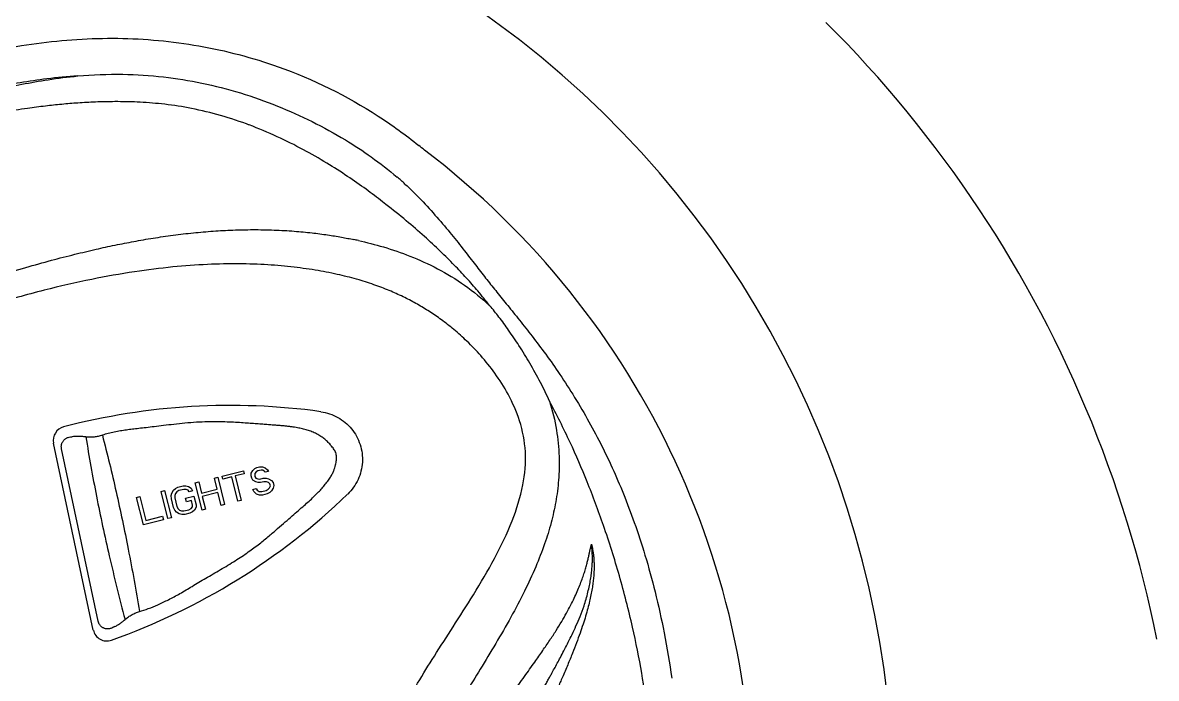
# Model space of a CAD drawing. Extents: x 941 to 1034, y 781 to 934.
# Drawn here: x 991.038 to 995.07, y 805.984 to 808.316 of the extents above; entities that cross this region are included whole.
import ezdxf

# ---------------------------------------------------------------- set-up
doc = ezdxf.new("R2010")
doc.units = 0
doc.header["$MEASUREMENT"] = 0
doc.layers.add('1', color=4, linetype='Continuous')

# ---------------------------------------------------------------- blocks, each defined once
blk = doc.blocks.new('main_control')
at = {"color": 3, "linetype": 'Continuous'}
for p, q in [((15.3187, 17.8511), (15.307, 17.8602)), ((14.278, 16.3371), (14.1367, 17.002)), ((14.2953, 16.3685), (14.1649, 16.982)), ((15.1305, 16.9849), (15.1254, 16.9908)), ((14.7363, 16.8846), (14.8119, 16.9034)), ((14.8119, 16.9034), (14.8145, 16.8931)), ((14.8394, 16.8949), (14.8453, 16.9052)), ((14.8395, 16.8862), (14.8394, 16.8949)), ((14.8453, 16.9052), (14.8522, 16.9113)), ((14.8522, 16.9113), (14.8597, 16.9154)), ((14.8573, 16.8994), (14.8524, 16.8938)), ((14.8628, 16.903), (14.8573, 16.8994)), ((14.8597, 16.9154), (14.8696, 16.9178)), ((14.8747, 16.9059), (14.8628, 16.903)), ((14.8696, 16.9178), (14.8801, 16.9182)), ((14.8812, 16.9054), (14.8747, 16.9059)), ((14.8801, 16.9182), (14.8896, 16.914)), ((14.8862, 16.9022), (14.8812, 16.9054)), ((14.8892, 16.8986), (14.8862, 16.9022)), ((14.9012, 16.9016), (14.8892, 16.8986)), ((14.8896, 16.914), (14.8976, 16.9073)), ((14.8976, 16.9073), (14.9012, 16.9016)), ((14.6408, 16.8608), (14.6527, 16.8638)), ((14.665, 16.7637), (14.6408, 16.8608)), ((14.6527, 16.8638), (14.6625, 16.8245)), ((14.7085, 16.8776), (14.7204, 16.8806)), ((14.7182, 16.8384), (14.7085, 16.8776)), ((14.7204, 16.8806), (14.7446, 16.7836)), ((14.7389, 16.8743), (14.7363, 16.8846)), ((14.7707, 16.8822), (14.7389, 16.8743)), ((14.7923, 16.7955), (14.7707, 16.8822)), ((14.8145, 16.8931), (14.7827, 16.8852)), ((14.7827, 16.8852), (14.8043, 16.7985)), ((14.8415, 16.8779), (14.8395, 16.8862)), ((14.8456, 16.8702), (14.8415, 16.8779)), ((14.8556, 16.8639), (14.8456, 16.8702)), ((14.8524, 16.8938), (14.8519, 16.8871)), ((14.8519, 16.8871), (14.853, 16.883)), ((14.853, 16.883), (14.8565, 16.8773)), ((14.8646, 16.8618), (14.8556, 16.8639)), ((14.8565, 16.8773), (14.8635, 16.8746)), ((14.8635, 16.8746), (14.87, 16.8741)), ((14.8731, 16.8617), (14.8646, 16.8618)), ((14.87, 16.8741), (14.8819, 16.877)), ((14.885, 16.8647), (14.8731, 16.8617)), ((14.8819, 16.877), (14.8924, 16.8775)), ((14.8935, 16.8646), (14.885, 16.8647)), ((14.8924, 16.8775), (14.9014, 16.8753)), ((14.9005, 16.8619), (14.8935, 16.8646)), ((14.906, 16.8567), (14.9005, 16.8619)), ((14.9014, 16.8753), (14.9114, 16.869)), ((14.9076, 16.8505), (14.906, 16.8567)), ((14.9114, 16.869), (14.9174, 16.8618)), ((14.9174, 16.8618), (14.92, 16.8515)), ((14.5194, 16.8305), (14.5314, 16.8335)), ((14.5436, 16.7335), (14.5194, 16.8305)), ((14.5314, 16.8335), (14.5555, 16.7365)), ((14.5549, 16.8152), (14.5568, 16.8245)), ((14.5555, 16.8044), (14.5549, 16.8152)), ((14.5568, 16.8245), (14.5627, 16.8347)), ((14.5627, 16.8347), (14.5697, 16.8409)), ((14.5698, 16.8233), (14.5674, 16.8162)), ((14.5674, 16.8162), (14.5674, 16.8074)), ((14.5697, 16.8409), (14.5791, 16.8454)), ((14.5748, 16.829), (14.5698, 16.8233)), ((14.5822, 16.833), (14.5748, 16.829)), ((14.5791, 16.8454), (14.597, 16.8499)), ((14.6001, 16.8375), (14.5822, 16.833)), ((14.597, 16.8499), (14.6075, 16.8503)), ((14.6086, 16.8374), (14.6001, 16.8375)), ((14.6075, 16.8503), (14.6165, 16.8481)), ((14.6156, 16.8348), (14.6086, 16.8374)), ((14.6191, 16.8291), (14.6156, 16.8348)), ((14.6165, 16.8481), (14.6265, 16.8419)), ((14.6311, 16.832), (14.6191, 16.8291)), ((14.6265, 16.8419), (14.6311, 16.832)), ((14.6625, 16.8245), (14.7182, 16.8384)), ((14.7213, 16.826), (14.6656, 16.8121)), ((14.7326, 16.7806), (14.7213, 16.826)), ((14.8454, 16.8372), (14.8573, 16.8402)), ((14.8494, 16.8295), (14.8454, 16.8372)), ((14.8579, 16.8206), (14.8494, 16.8295)), ((14.8573, 16.8402), (14.8608, 16.8345)), ((14.8694, 16.8169), (14.8579, 16.8206)), ((14.8608, 16.8345), (14.8683, 16.8298)), ((14.8683, 16.8298), (14.8768, 16.8297)), ((14.8799, 16.8173), (14.8694, 16.8169)), ((14.8768, 16.8297), (14.8927, 16.8337)), ((14.8958, 16.8213), (14.8799, 16.8173)), ((14.8927, 16.8337), (14.9002, 16.8377)), ((14.9053, 16.8258), (14.8958, 16.8213)), ((14.9002, 16.8377), (14.9051, 16.8434)), ((14.9051, 16.8434), (14.9076, 16.8505)), ((14.9122, 16.832), (14.9053, 16.8258)), ((14.9181, 16.8422), (14.9122, 16.832)), ((14.92, 16.8515), (14.9181, 16.8422)), ((14.4319, 16.8087), (14.4438, 16.8117)), ((14.456, 16.7117), (14.4319, 16.8087)), ((14.4438, 16.8117), (14.4649, 16.727)), ((14.5632, 16.7735), (14.5555, 16.8044)), ((14.5674, 16.8074), (14.5752, 16.7764)), ((14.5752, 16.7764), (14.5792, 16.7687)), ((14.6058, 16.806), (14.6357, 16.8135)), ((14.6089, 16.7936), (14.6058, 16.806)), ((14.6268, 16.7981), (14.6089, 16.7936)), ((14.6256, 16.7693), (14.6305, 16.7749)), ((14.631, 16.7816), (14.6268, 16.7981)), ((14.6305, 16.7749), (14.631, 16.7816)), ((14.6357, 16.8135), (14.6434, 16.7825)), ((14.6435, 16.7737), (14.6376, 16.7635)), ((14.6434, 16.7825), (14.6435, 16.7737)), ((14.6656, 16.8121), (14.6769, 16.7667)), ((14.7446, 16.7836), (14.7326, 16.7806)), ((14.8043, 16.7985), (14.7923, 16.7955)), ((14.4649, 16.727), (14.5246, 16.7419)), ((14.5246, 16.7419), (14.5277, 16.7295)), ((14.5555, 16.7365), (14.5436, 16.7335)), ((14.5678, 16.7636), (14.5632, 16.7735)), ((14.5738, 16.7564), (14.5678, 16.7636)), ((14.5838, 16.7501), (14.5738, 16.7564)), ((14.5792, 16.7687), (14.5847, 16.7635)), ((14.5928, 16.748), (14.5838, 16.7501)), ((14.5847, 16.7635), (14.5917, 16.7608)), ((14.5917, 16.7608), (14.6002, 16.7608)), ((14.6033, 16.7484), (14.5928, 16.748)), ((14.6002, 16.7608), (14.6181, 16.7652)), ((14.6212, 16.7528), (14.6033, 16.7484)), ((14.6181, 16.7652), (14.6256, 16.7693)), ((14.6306, 16.7574), (14.6212, 16.7528)), ((14.6376, 16.7635), (14.6306, 16.7574)), ((14.6769, 16.7667), (14.665, 16.7637)), ((14.5277, 16.7295), (14.456, 16.7117))]:
    blk.add_line(p, q, dxfattribs=at)
for centre, radius, start, end in [((14.437, 15.4224), 2.7977, 98.0729, 98.9597), ((14.3355, 16.8084), 1.415, 69.4462, 69.8674), ((14.3502, 16.7156), 1.7282, 50.2301, 51.1092), ((14.9253, 17.4321), 0.6738, 46.81, 49.9905), ((14.8932, 16.1569), 1.5995, 78.1885, 78.7644), ((14.766, 14.7869), 2.349, 82.1362, 104.642), ((14.1846, 17.0122), 0.049, 104.642, 192), ((14.1935, 17.0861), 0.0621, 273.776, 278.2477), ((14.9451, 16.9913), 0.208, 318.1956, 323.2256), ((13.5549, 18.5142), 2.349, 289.5864, 313.8638), ((15.2207, 16.674), 0.8412, 342.6532, 346.0761), ((14.326, 16.3473), 0.049, 192, 289.5864), ((14.3806, 16.2956), 0.0602, 115.2093, 121.564)]:
    blk.add_arc(centre, radius, start, end, dxfattribs=at)
at = {"color": 4, "linetype": 'Continuous'}
blk.add_arc((13.671, 15.6926), 2.952, 301.3467, 52.8, dxfattribs=at)
blk.add_open_spline([(6.4067, 18.0607), (6.4529, 18.098), (6.6081, 18.2105), (6.8699, 18.3394), (7.1866, 18.4223), (7.4289, 18.4447), (7.6221, 18.4396), (7.8144, 18.4196), (8.0517, 18.3733), (8.3329, 18.3041), (8.6161, 18.2425), (8.9011, 18.1901), (9.2831, 18.1308), (9.7631, 18.0747), (10.3414, 18.0324), (10.921, 18.0177), (11.5005, 18.0324), (12.0788, 18.0747), (12.5589, 18.1308), (12.9408, 18.1901), (13.2258, 18.2425), (13.509, 18.3041), (13.7902, 18.3733), (14.0275, 18.4196), (14.2198, 18.4396), (14.4131, 18.4447), (14.6554, 18.4223), (14.972, 18.3394), (15.2338, 18.2105), (15.389, 18.098), (15.4352, 18.0607)], degree=3, knots=[0, 0, 0, 0, 0.178027, 0.574338, 0.866146, 1.156033, 1.30086, 1.445718, 1.73541, 2.02509, 2.314758, 2.604515, 2.89439, 3.474275, 4.05394, 4.633339, 5.212738, 5.792404, 6.372289, 6.662164, 6.951921, 7.241589, 7.531269, 7.820961, 7.965819, 8.110646, 8.400533, 8.692341, 9.088652, 9.266679, 9.266679, 9.266679, 9.266679], dxfattribs=at)
at = {"color": 3, "linetype": 'Continuous'}
for points, knots in [([(14.2226, 18.3076), (14.186, 18.3055), (14.1175, 18.2989), (14.02, 18.284), (13.9295, 18.2682), (13.8401, 18.251), (13.7471, 18.2314), (13.6478, 18.2089), (13.5403, 18.1837), (13.423, 18.1565), (13.294, 18.1286), (13.1518, 18.0996), (12.9958, 18.0701), (12.8257, 18.0407), (12.6407, 18.0117), (12.4392, 17.9837), (12.2195, 17.9574), (11.9798, 17.9334), (11.7181, 17.9129), (11.4317, 17.897), (11.1176, 17.8874), (10.7792, 17.8864), (10.4365, 17.8955), (10.1129, 17.9133), (9.8234, 17.9368), (9.5661, 17.9636), (9.3359, 17.9925), (9.1287, 18.0226), (8.9415, 18.0531), (8.7716, 18.0837), (8.6178, 18.1139), (8.4788, 18.1432), (8.353, 18.1715), (8.2386, 18.1984), (8.1341, 18.2227), (8.0378, 18.2436), (7.9472, 18.2618), (7.858, 18.278), (7.7649, 18.2933), (7.6622, 18.3059), (7.5472, 18.3119), (7.4661, 18.3091), (7.4239, 18.306)], [0, 0, 0, 0, 0.110154, 0.206247, 0.295913, 0.385576, 0.479466, 0.580824, 0.691188, 0.810879, 0.941972, 1.087097, 1.246186, 1.418372, 1.604868, 1.807842, 2.028639, 2.268782, 2.530524, 2.8161, 3.129002, 3.473359, 3.830932, 4.157299, 4.445535, 4.702335, 4.933294, 5.141512, 5.330251, 5.502508, 5.659228, 5.800628, 5.928575, 6.046027, 6.153138, 6.250574, 6.341543, 6.430362, 6.522511, 6.624597, 6.740726, 6.867564, 6.867564, 6.867564, 6.867564]), ([(7.4239, 18.306), (7.4512, 18.3072), (7.503, 18.3081), (7.5777, 18.3055), (7.6486, 18.2998), (7.7207, 18.2909), (7.7966, 18.2786), (7.8773, 18.2633), (7.9634, 18.2449), (8.0568, 18.2228), (8.1588, 18.1964), (8.2694, 18.1658), (8.3896, 18.1326), (8.5221, 18.0982), (8.6711, 18.0632), (8.8408, 18.0274), (9.0335, 17.992), (9.2495, 17.9583), (9.4887, 17.9278), (9.7522, 17.9023), (10.0422, 17.883), (10.3635, 17.8698), (10.7185, 17.8634), (11.0946, 17.8635), (11.4651, 17.8699), (11.8061, 17.884), (12.1094, 17.9043), (12.3793, 17.9302), (12.621, 17.9603), (12.838, 17.9936), (13.0322, 18.029), (13.2054, 18.0662), (13.36, 18.1043), (13.499, 18.1427), (13.6241, 18.1792), (13.7368, 18.2109), (13.8389, 18.2374), (13.9334, 18.2596), (14.0251, 18.2788), (14.1208, 18.2958), (14.1873, 18.3043), (14.2226, 18.3076)], [0, 0, 0, 0, 0.081876, 0.155383, 0.224151, 0.295171, 0.373152, 0.454916, 0.541436, 0.637217, 0.742887, 0.857462, 0.981537, 1.116996, 1.268014, 1.440737, 1.637365, 1.855746, 2.096282, 2.360829, 2.649742, 2.968042, 3.325546, 3.714725, 4.096251, 4.43723, 4.738479, 5.008199, 5.250446, 5.469193, 5.666676, 5.842533, 6.000413, 6.144457, 6.275087, 6.39139, 6.495683, 6.59144, 6.682573, 6.776608, 6.883253, 6.883253, 6.883253, 6.883253]), ([(14.2226, 18.3076), (14.2759, 18.3124), (14.3779, 18.3162), (14.5257, 18.3068), (14.6657, 18.2842), (14.8011, 18.2494), (14.932, 18.203), (15.0566, 18.1468), (15.1357, 18.1035), (15.1744, 18.0804)], [0, 0, 0, 0, 0.1604132, 0.30555, 0.4437532, 0.585066, 0.7245216, 0.8596035, 0.9948088, 0.9948088, 0.9948088, 0.9948088]), ([(14.8226, 18.1369), (14.788, 18.1496), (14.7195, 18.1717), (14.6184, 18.1952), (14.5235, 18.2089), (14.4366, 18.2153), (14.358, 18.2168), (14.2876, 18.2152), (14.2244, 18.2117), (14.1652, 18.2069), (14.1056, 18.2006), (14.0652, 18.1953), (14.0442, 18.1923)], [0, 0, 0, 0, 0.1104762, 0.2157489, 0.3109283, 0.3979, 0.4769471, 0.5466426, 0.6090574, 0.6666766, 0.7250961, 0.7888173, 0.7888173, 0.7888173, 0.7888173]), ([(15.307, 17.8602), (15.2875, 17.8753), (15.2465, 17.9062), (15.1804, 17.9524), (15.1064, 17.9997), (15.0232, 18.0474), (14.9313, 18.0933), (14.866, 18.1207), (14.8323, 18.1333)], [0, 0, 0, 0, 0.0739505, 0.1541858, 0.241757, 0.3374849, 0.4417598, 0.5496577, 0.5496577, 0.5496577, 0.5496577]), ([(15.1744, 18.0804), (15.2058, 18.0613), (15.269, 18.0196), (15.3289, 17.9733), (15.3585, 17.9483)], [0, 0, 0, 0, 0.1102872, 0.2267994, 0.2267994, 0.2267994, 0.2267994]), ([(15.3865, 17.9234), (15.406, 17.9051), (15.4448, 17.8666), (15.5, 17.8064), (15.551, 17.7457), (15.5962, 17.6887), (15.636, 17.6369), (15.6729, 17.5894), (15.7095, 17.5435), (15.7479, 17.4961), (15.7896, 17.4449), (15.8346, 17.3882), (15.8825, 17.3249), (15.9329, 17.2538), (15.9847, 17.1746), (16.0351, 17.0897), (16.0819, 17.0025), (16.1246, 16.9135), (16.165, 16.8196), (16.2043, 16.7161), (16.2424, 16.5997), (16.2782, 16.4689), (16.3104, 16.3228), (16.3277, 16.2199), (16.3355, 16.1656)], [0, 0, 0, 0, 0.080191, 0.163954, 0.24489, 0.318002, 0.382244, 0.441019, 0.498456, 0.558293, 0.623908, 0.696641, 0.775414, 0.861844, 0.958247, 1.059232, 1.157839, 1.25507, 1.355289, 1.464509, 1.587005, 1.722587, 1.871074, 2.035616, 2.035616, 2.035616, 2.035616]), ([(15.6456, 17.543), (15.6325, 17.5586), (15.6051, 17.5898), (15.5607, 17.6367), (15.5108, 17.686), (15.4539, 17.7388), (15.3894, 17.7948), (15.3432, 17.8321), (15.3187, 17.8511)], [0, 0, 0, 0, 0.0612468, 0.1243683, 0.1935715, 0.2718708, 0.3570538, 0.4499926, 0.4499926, 0.4499926, 0.4499926]), ([(10.921, 17.0187), (11.0465, 17.018), (11.2862, 17.0216), (11.6289, 17.0413), (11.9394, 17.0723), (12.2204, 17.1122), (12.4746, 17.1589), (12.7041, 17.2109), (12.9116, 17.2662), (13.0994, 17.3228), (13.2701, 17.3784), (13.426, 17.4308), (13.5692, 17.4791), (13.7012, 17.5229), (13.8228, 17.5622), (13.9339, 17.5966), (14.0348, 17.6263), (14.1264, 17.6516), (14.2095, 17.6731), (14.2849, 17.691), (14.3547, 17.7062), (14.4224, 17.7195), (14.4913, 17.7314), (14.562, 17.7417), (14.6333, 17.7501), (14.7041, 17.7563), (14.7749, 17.7601), (14.8472, 17.7616), (14.9201, 17.7603), (14.9901, 17.7563), (15.0535, 17.7503), (15.1094, 17.743), (15.1591, 17.7349), (15.1902, 17.7288), (15.2049, 17.7257)], [0, 0, 0, 0, 0.376717, 0.718761, 1.029663, 1.312482, 1.570054, 1.804643, 2.018419, 2.214033, 2.392968, 2.556953, 2.707586, 2.846202, 2.974201, 3.090846, 3.195389, 3.289717, 3.375702, 3.452948, 3.52223, 3.589898, 3.659963, 3.731937, 3.80431, 3.875212, 3.945258, 4.016787, 4.092328, 4.163893, 4.227128, 4.283153, 4.333198, 4.378145, 4.378145, 4.378145, 4.378145]), ([(15.2206, 17.7225), (15.2505, 17.7159), (15.3125, 17.6999), (15.4071, 17.6676), (15.5047, 17.6232), (15.6008, 17.565), (15.6602, 17.5168), (15.6882, 17.4904)], [0, 0, 0, 0, 0.0918739, 0.1919161, 0.2995388, 0.412795, 0.5281622, 0.5281622, 0.5281622, 0.5281622]), ([(15.223, 17.5822), (15.2004, 17.5888), (15.1522, 17.6013), (15.0753, 17.6165), (14.9899, 17.6287), (14.8961, 17.637), (14.7933, 17.6404), (14.6805, 17.6382), (14.5563, 17.629), (14.4189, 17.6116), (14.2661, 17.5843), (14.0961, 17.5452), (13.9085, 17.4932), (13.7029, 17.4283), (13.4771, 17.3515), (13.2267, 17.265), (12.9454, 17.1748), (12.6274, 17.0914), (12.2691, 17.0197), (11.867, 16.9638), (11.4169, 16.9279), (11.1001, 16.9213), (10.9334, 16.9223)], [0, 0, 0, 0, 0.070705, 0.149178, 0.235248, 0.329134, 0.431536, 0.543825, 0.667435, 0.804785, 0.959183, 1.133078, 1.327869, 1.543038, 1.779807, 2.043325, 2.337907, 2.665575, 3.029243, 3.433373, 3.882809, 4.383119, 4.383119, 4.383119, 4.383119]), ([(10.9635, 14.4489), (11.1152, 14.452), (11.4026, 14.4455), (11.8096, 14.4057), (12.1721, 14.3492), (12.4967, 14.2844), (12.7888, 14.2169), (13.0531, 14.1502), (13.293, 14.0864), (13.5114, 14.0269), (13.7094, 13.9725), (13.8871, 13.9233), (14.0453, 13.8803), (14.186, 13.8444), (14.312, 13.8151), (14.4258, 13.7919), (14.5291, 13.7745), (14.6228, 13.7623), (14.7071, 13.7546), (14.7833, 13.7508), (14.8529, 13.75), (14.9183, 13.752), (14.9819, 13.7565), (15.0465, 13.7639), (15.1152, 13.7751), (15.191, 13.792), (15.2757, 13.8173), (15.3689, 13.8547), (15.4684, 13.9089), (15.5703, 13.9835), (15.6668, 14.0792), (15.7466, 14.189), (15.7996, 14.3045), (15.8205, 14.4227), (15.8072, 14.5443), (15.7662, 14.6714), (15.7007, 14.8052), (15.6176, 14.9439), (15.5285, 15.0813), (15.446, 15.2111), (15.3776, 15.3292), (15.3242, 15.4401), (15.2864, 15.5512), (15.2668, 15.6669), (15.2747, 15.781), (15.3019, 15.8833), (15.3378, 15.9742), (15.3812, 16.0613), (15.4327, 16.1513), (15.4924, 16.2478), (15.5596, 16.3519), (15.633, 16.4663), (15.7063, 16.5903), (15.7688, 16.7197), (15.8088, 16.8475), (15.8202, 16.9695), (15.7989, 17.0798), (15.7575, 17.1727), (15.7088, 17.2492), (15.6586, 17.3116), (15.6093, 17.3631), (15.5621, 17.4053), (15.5173, 17.4403), (15.4741, 17.47), (15.4306, 17.4963), (15.3851, 17.5204), (15.336, 17.5429), (15.2817, 17.5639), (15.2433, 17.5763), (15.223, 17.5822)], [0, 0, 0, 0, 0.455153, 0.861222, 1.226025, 1.555412, 1.853982, 2.125455, 2.372915, 2.598826, 2.804561, 2.988953, 3.152015, 3.296261, 3.424562, 3.539996, 3.644651, 3.738948, 3.823246, 3.898685, 3.967523, 4.032139, 4.09495, 4.158793, 4.227168, 4.303604, 4.391589, 4.492184, 4.604266, 4.730459, 4.870086, 5.010274, 5.135427, 5.248068, 5.366018, 5.498571, 5.646723, 5.811899, 5.9836, 6.138065, 6.273213, 6.3928, 6.506774, 6.624245, 6.742196, 6.846741, 6.940902, 7.034855, 7.138449, 7.251763, 7.375366, 7.510248, 7.659387, 7.807319, 7.940547, 8.059097, 8.170841, 8.273453, 8.362669, 8.442182, 8.513269, 8.576211, 8.632066, 8.683567, 8.733623, 8.784516, 8.837927, 8.89553, 8.95895, 8.95895, 8.95895, 8.95895]), ([(15.6882, 17.4904), (15.6812, 17.4995), (15.6671, 17.5171), (15.6528, 17.5346), (15.6456, 17.543)], [0, 0, 0, 0, 0.03455826, 0.06769275, 0.06769275, 0.06769275, 0.06769275]), ([(15.9007, 17.1512), (15.8906, 17.1736), (15.8685, 17.2192), (15.832, 17.2851), (15.7937, 17.3468), (15.7569, 17.4016), (15.7226, 17.4489), (15.6995, 17.4774), (15.6883, 17.4904)], [0, 0, 0, 0, 0.0737068, 0.1520761, 0.2258697, 0.2915789, 0.3497357, 0.4013548, 0.4013548, 0.4013548, 0.4013548]), ([(15.9007, 17.1512), (15.9113, 17.1176), (15.9269, 17.0525), (15.9362, 16.9579), (15.9341, 16.8723), (15.9239, 16.7936), (15.9069, 16.7178), (15.883, 16.6407), (15.8512, 16.5592), (15.8109, 16.4724), (15.7629, 16.3816), (15.7096, 16.2895), (15.6557, 16.2005), (15.6056, 16.1185), (15.5617, 16.0452), (15.5245, 15.9792), (15.4938, 15.9183), (15.4696, 15.8618), (15.4519, 15.8087), (15.4401, 15.7573), (15.4344, 15.7038), (15.4373, 15.6449), (15.4506, 15.5804), (15.4741, 15.512), (15.5063, 15.441), (15.5459, 15.3671), (15.5918, 15.2888), (15.6429, 15.2041), (15.6991, 15.1113), (15.7593, 15.008), (15.8202, 14.8929), (15.8747, 14.7682), (15.9145, 14.6401), (15.9347, 14.5146), (15.935, 14.3909), (15.9213, 14.31), (15.9108, 14.2693)], [0, 0, 0, 0, 0.105643, 0.200057, 0.284273, 0.361978, 0.437832, 0.516993, 0.604004, 0.700122, 0.803737, 0.912215, 1.019183, 1.116016, 1.200415, 1.275555, 1.343366, 1.404726, 1.459961, 1.510857, 1.562843, 1.62089, 1.687036, 1.75961, 1.837336, 1.920868, 2.011081, 2.10955, 2.2176, 2.33657, 2.468243, 2.607986, 2.744226, 2.86944, 2.987901, 3.11405, 3.11405, 3.11405, 3.11405]), ([(15.9108, 14.2693), (15.9265, 14.299), (15.9584, 14.3624), (16.0057, 14.4649), (16.0543, 14.5812), (16.1035, 14.7124), (16.1511, 14.8594), (16.1947, 15.0219), (16.2312, 15.1985), (16.2576, 15.3837), (16.271, 15.5657), (16.2726, 15.7346), (16.2656, 15.8885), (16.2514, 16.0363), (16.2291, 16.1891), (16.1959, 16.3549), (16.1507, 16.5303), (16.0963, 16.7028), (16.0374, 16.8609), (15.9734, 17.0086), (15.9263, 17.1029), (15.9007, 17.1512)], [0, 0, 0, 0, 0.100881, 0.212788, 0.338706, 0.478903, 0.63313, 0.801855, 0.983583, 1.173585, 1.362616, 1.530642, 1.680078, 1.824747, 1.975921, 2.143184, 2.331726, 2.519084, 2.685431, 2.837682, 3.001641, 3.001641, 3.001641, 3.001641]), ([(15.0874, 17.1138), (15.098, 17.1124), (15.1188, 17.1074), (15.1481, 17.0943), (15.1745, 17.0762), (15.1972, 17.0535), (15.215, 17.0268), (15.2277, 16.9973), (15.2348, 16.966), (15.236, 16.9339), (15.231, 16.9023), (15.2203, 16.872), (15.2043, 16.8443), (15.1904, 16.828), (15.1827, 16.8206)], [0, 0, 0, 0, 0.0319368, 0.0638278, 0.095699, 0.1275627, 0.1594619, 0.1913954, 0.2233288, 0.255228, 0.2870918, 0.318963, 0.350854, 0.3827907, 0.3827907, 0.3827907, 0.3827907]), ([(15.1254, 16.9908), (15.124, 16.9928), (15.1211, 16.9966), (15.1162, 17.0021), (15.1107, 17.0076), (15.1048, 17.0129), (15.0983, 17.0182), (15.0914, 17.0233), (15.0839, 17.0281), (15.0761, 17.0327), (15.068, 17.0369), (15.0597, 17.0406), (15.0513, 17.044), (15.0429, 17.0469), (15.0345, 17.0496), (15.0259, 17.0519), (15.0173, 17.054), (15.0084, 17.0558), (14.9987, 17.0576), (14.9879, 17.0593), (14.9761, 17.0609), (14.9632, 17.0623), (14.9494, 17.0636), (14.9344, 17.0649), (14.918, 17.0661), (14.8999, 17.0674), (14.8802, 17.0689), (14.8588, 17.0705), (14.8356, 17.0723), (14.8105, 17.074), (14.7831, 17.0757), (14.7531, 17.0771), (14.7199, 17.078), (14.6835, 17.0779), (14.6444, 17.0763), (14.6044, 17.073), (14.5654, 17.0688), (14.529, 17.0644), (14.4959, 17.0603), (14.4666, 17.0569), (14.4407, 17.054), (14.4174, 17.0514), (14.3955, 17.0486), (14.374, 17.0454), (14.3526, 17.0415), (14.3312, 17.0366), (14.3171, 17.0325), (14.3102, 17.0302)], [0, 0, 0, 0, 0.0070553, 0.0144203, 0.0221288, 0.0301603, 0.0384923, 0.047109, 0.056013, 0.0651154, 0.074297, 0.0834326, 0.0924003, 0.1012586, 0.1101493, 0.1190127, 0.1277645, 0.1367415, 0.1464604, 0.1573511, 0.1693703, 0.1822907, 0.1961242, 0.2110912, 0.2274546, 0.2454689, 0.2653047, 0.286787, 0.3099115, 0.3349795, 0.3623289, 0.3922688, 0.4252475, 0.4618228, 0.5015491, 0.5424687, 0.5822106, 0.6192064, 0.652674, 0.6820705, 0.7077542, 0.7308208, 0.7524867, 0.7739835, 0.7958682, 0.8179527, 0.8398317, 0.8398317, 0.8398317, 0.8398317]), ([(15.1254, 16.9908), (15.124, 16.9928), (15.1211, 16.9966), (15.1162, 17.0021), (15.1107, 17.0076), (15.1048, 17.0129), (15.0983, 17.0182), (15.0914, 17.0233), (15.0839, 17.0281), (15.0761, 17.0327), (15.068, 17.0369), (15.0597, 17.0406), (15.0513, 17.044), (15.0429, 17.0469), (15.0345, 17.0496), (15.0259, 17.0519), (15.0173, 17.054), (15.0084, 17.0558), (14.9986, 17.0576), (14.9879, 17.0593), (14.9761, 17.0609), (14.9632, 17.0623), (14.9494, 17.0636), (14.9344, 17.0649), (14.918, 17.0661), (14.8999, 17.0674), (14.8802, 17.0689), (14.8588, 17.0705), (14.8356, 17.0723), (14.8105, 17.074), (14.7831, 17.0757), (14.7531, 17.0771), (14.7199, 17.078), (14.6835, 17.0779), (14.6444, 17.0763), (14.6044, 17.073), (14.5654, 17.0688), (14.5289, 17.0644), (14.4959, 17.0603), (14.4666, 17.0569), (14.4407, 17.054), (14.4174, 17.0514), (14.3955, 17.0486), (14.374, 17.0454), (14.3526, 17.0415), (14.3312, 17.0366), (14.3171, 17.0325), (14.3102, 17.0302)], [0, 0, 0, 0, 0.007055, 0.0144196, 0.0221276, 0.0301586, 0.0384901, 0.0471066, 0.0560104, 0.065113, 0.074295, 0.0834312, 0.0923998, 0.1012591, 0.1101509, 0.1190154, 0.1277682, 0.136746, 0.1464658, 0.1573575, 0.1693775, 0.1822986, 0.1961328, 0.2111006, 0.2274648, 0.24548, 0.2653164, 0.2867989, 0.3099238, 0.334992, 0.3623415, 0.3922813, 0.4252597, 0.4618341, 0.501559, 0.542477, 0.5822175, 0.6192122, 0.6526789, 0.6820747, 0.7077579, 0.730824, 0.7524895, 0.7739856, 0.7958695, 0.8179533, 0.8398317, 0.8398317, 0.8398317, 0.8398317]), ([(14.1649, 16.982), (14.1647, 16.9829), (14.1643, 16.985), (14.1641, 16.9885), (14.1642, 16.9924), (14.1647, 16.9962), (14.1657, 17), (14.1671, 17.0037), (14.169, 17.0072), (14.1713, 17.0105), (14.174, 17.0136), (14.1771, 17.0163), (14.1805, 17.0188), (14.1843, 17.0208), (14.1897, 17.0229), (14.1943, 17.0238), (14.1974, 17.0241), (14.1976, 17.0241)], [0, 0, 0, 0, 0.00259713, 0.006497, 0.01038343, 0.01427049, 0.01816909, 0.02209087, 0.0260491, 0.03005786, 0.03412677, 0.03826461, 0.04247217, 0.04674923, 0.05109232, 0.05993225, 0.06054469, 0.06054469, 0.06054469, 0.06054469]), ([(14.2513, 17.0241), (14.2468, 17.0247), (14.2382, 17.0257), (14.2255, 17.0262), (14.2137, 17.0259), (14.2061, 17.0251), (14.2024, 17.0246)], [0, 0, 0, 0, 0.01349774, 0.02615756, 0.03799391, 0.04902698, 0.04902698, 0.04902698, 0.04902698]), ([(14.3102, 17.0302), (14.3053, 17.0285), (14.2955, 17.0259), (14.2806, 17.0234), (14.2659, 17.0227), (14.2561, 17.0234), (14.2513, 17.0241)], [0, 0, 0, 0, 0.01539803, 0.03040156, 0.04508208, 0.05965569, 0.05965569, 0.05965569, 0.05965569]), ([(14.2513, 17.0241), (14.2628, 16.9536), (14.2883, 16.812), (14.3347, 16.5954), (14.3709, 16.4497), (14.3908, 16.3745)], [0, 0, 0, 0, 0.2142405, 0.431391, 0.6646364, 0.6646364, 0.6646364, 0.6646364]), ([(14.2513, 17.0241), (14.2628, 16.9536), (14.2883, 16.812), (14.3347, 16.5954), (14.3709, 16.4497), (14.3908, 16.3745)], [0, 0, 0, 0, 0.2142412, 0.4313927, 0.6646364, 0.6646364, 0.6646364, 0.6646364]), ([(14.3102, 17.0302), (14.3277, 16.9634), (14.3601, 16.8286), (14.4042, 16.6195), (14.43, 16.4771), (14.442, 16.403)], [0, 0, 0, 0, 0.2069579, 0.416009, 0.641044, 0.641044, 0.641044, 0.641044]), ([(14.3102, 17.0302), (14.3277, 16.9634), (14.3601, 16.8286), (14.4042, 16.6195), (14.43, 16.4771), (14.442, 16.403)], [0, 0, 0, 0, 0.2069585, 0.4160106, 0.641044, 0.641044, 0.641044, 0.641044]), ([(15.1117, 16.8668), (15.115, 16.8712), (15.1208, 16.8797), (15.1278, 16.8923), (15.1331, 16.9037), (15.1369, 16.9142), (15.1398, 16.9239), (15.1417, 16.9329), (15.1428, 16.9412), (15.1432, 16.9489), (15.1428, 16.9566), (15.1415, 16.9643), (15.1389, 16.9718), (15.1351, 16.9787), (15.1306, 16.985), (15.1272, 16.9889), (15.1254, 16.9908)], [0, 0, 0, 0, 0.016548, 0.0307792, 0.0431939, 0.0542545, 0.0643284, 0.0734872, 0.0817713, 0.0892795, 0.0968348, 0.1047758, 0.1126267, 0.1204806, 0.128193, 0.1360241, 0.1360241, 0.1360241, 0.1360241]), ([(14.442, 16.403), (14.4526, 16.406), (14.4749, 16.4134), (14.5094, 16.4275), (14.5468, 16.4456), (14.5873, 16.4675), (14.631, 16.4936), (14.679, 16.5222), (14.7304, 16.5521), (14.7813, 16.5825), (14.8278, 16.6131), (14.8677, 16.6431), (14.9022, 16.6711), (14.9327, 16.6971), (14.9599, 16.721), (14.9845, 16.7427), (15.0068, 16.7622), (15.027, 16.7795), (15.0451, 16.7954), (15.0612, 16.8102), (15.0757, 16.8244), (15.0886, 16.8384), (15.0965, 16.8479), (15.1002, 16.8527)], [0, 0, 0, 0, 0.0330541, 0.0702781, 0.1117292, 0.1576699, 0.2083599, 0.2645569, 0.3252364, 0.3865764, 0.4426121, 0.4920052, 0.5361724, 0.5760439, 0.6121899, 0.6447994, 0.6743751, 0.7010554, 0.724884, 0.7464743, 0.7666196, 0.7857202, 0.8036635, 0.8036635, 0.8036635, 0.8036635]), ([(15.8481, 16.2235), (15.8575, 16.237), (15.8755, 16.2629), (15.901, 16.3002), (15.9236, 16.3345), (15.9434, 16.3665), (15.9606, 16.3962), (15.9755, 16.424), (15.9882, 16.4498), (15.9991, 16.4739), (16.0084, 16.4962), (16.0162, 16.5171), (16.0229, 16.5364), (16.0284, 16.5543), (16.033, 16.5705), (16.0368, 16.5853), (16.04, 16.5988), (16.0427, 16.6111), (16.0451, 16.6224), (16.0472, 16.633), (16.0486, 16.6398), (16.0493, 16.643)], [0, 0, 0, 0, 0.0495692, 0.0945243, 0.1354849, 0.1729569, 0.2072581, 0.2386586, 0.2673833, 0.2936707, 0.3177817, 0.3400141, 0.3605021, 0.3791557, 0.3959927, 0.4111971, 0.4249716, 0.4375148, 0.4490267, 0.459709, 0.4697734, 0.4697734, 0.4697734, 0.4697734]), ([(16.0493, 16.643), (16.0502, 16.6399), (16.0519, 16.6334), (16.054, 16.6231), (16.0559, 16.612), (16.0574, 16.5999), (16.0585, 16.5869), (16.0591, 16.5727), (16.0591, 16.5575), (16.0586, 16.5411), (16.0573, 16.5234), (16.0552, 16.5044), (16.0521, 16.4841), (16.0481, 16.4622), (16.043, 16.4387), (16.0366, 16.4135), (16.0289, 16.3863), (16.0197, 16.357), (16.0089, 16.3253), (15.9963, 16.2909), (15.9817, 16.2533), (15.9649, 16.2124), (15.9528, 16.184), (15.9464, 16.1693)], [0, 0, 0, 0, 0.0097367, 0.0202049, 0.0314639, 0.0435894, 0.0566669, 0.0707755, 0.0859857, 0.1023766, 0.1200449, 0.1390961, 0.1596455, 0.1818206, 0.205787, 0.2317592, 0.2599467, 0.290538, 0.3238157, 0.3602899, 0.4005393, 0.4448686, 0.4930328, 0.4930328, 0.4930328, 0.4930328]), ([(16.0372, 16.4716), (16.0391, 16.4795), (16.0426, 16.4947), (16.0467, 16.5169), (16.0497, 16.5374), (16.0517, 16.5567), (16.0528, 16.5745), (16.0532, 16.591), (16.0529, 16.6061), (16.0521, 16.6197), (16.0509, 16.6319), (16.0498, 16.6395), (16.0493, 16.643)], [0, 0, 0, 0, 0.0244549, 0.0467985, 0.067497, 0.0868092, 0.1047304, 0.1212386, 0.1363205, 0.1499651, 0.1621837, 0.1729516, 0.1729516, 0.1729516, 0.1729516]), ([(15.9103, 16.1865), (15.9136, 16.1925), (15.9205, 16.205), (15.9311, 16.2246), (15.9426, 16.246), (15.9548, 16.2693), (15.9678, 16.2947), (15.9813, 16.3223), (15.9953, 16.3527), (16.0098, 16.3865), (16.019, 16.4105), (16.0236, 16.4232)], [0, 0, 0, 0, 0.0204999, 0.0428166, 0.0670218, 0.0932414, 0.1217421, 0.152484, 0.1856212, 0.2220159, 0.2627336, 0.2627336, 0.2627336, 0.2627336]), ([(14.355, 16.3501), (14.3568, 16.3509), (14.3603, 16.3527), (14.3655, 16.3557), (14.3707, 16.3589), (14.3758, 16.3624), (14.3808, 16.3662), (14.3858, 16.3702), (14.3891, 16.373), (14.3908, 16.3745)], [0, 0, 0, 0, 0.00596047, 0.01195562, 0.01801462, 0.02416636, 0.03044376, 0.03687956, 0.04350078, 0.04350078, 0.04350078, 0.04350078]), ([(14.355, 16.3501), (14.3568, 16.3509), (14.3603, 16.3527), (14.3655, 16.3557), (14.3707, 16.3589), (14.3758, 16.3624), (14.3808, 16.3662), (14.3858, 16.3702), (14.3891, 16.373), (14.3908, 16.3745)], [0, 0, 0, 0, 0.00596047, 0.01195567, 0.01801471, 0.02416648, 0.03044388, 0.03687964, 0.04350076, 0.04350076, 0.04350076, 0.04350076]), ([(14.3908, 16.3745), (14.3947, 16.3779), (14.4027, 16.3842), (14.4154, 16.3922), (14.4285, 16.3986), (14.4375, 16.4017), (14.442, 16.403)], [0, 0, 0, 0, 0.01545562, 0.03049774, 0.04509856, 0.05907051, 0.05907051, 0.05907051, 0.05907051]), ([(14.3908, 16.3745), (14.3947, 16.3779), (14.4027, 16.3842), (14.4154, 16.3922), (14.4285, 16.3986), (14.4375, 16.4017), (14.442, 16.403)], [0, 0, 0, 0, 0.01545549, 0.0304975, 0.04509844, 0.05907051, 0.05907051, 0.05907051, 0.05907051]), ([(14.3491, 16.3469), (14.3487, 16.3467), (14.3458, 16.345), (14.3414, 16.3431), (14.3358, 16.3417), (14.3302, 16.341), (14.3246, 16.3413), (14.3193, 16.3425), (14.3156, 16.3438), (14.312, 16.3455), (14.3088, 16.3476), (14.3058, 16.35), (14.3031, 16.3527), (14.3008, 16.3557), (14.2988, 16.3589), (14.2972, 16.3623), (14.296, 16.3656), (14.2955, 16.3677), (14.2953, 16.3685)], [0, 0, 0, 0, 0.00132921, 0.01001764, 0.01431538, 0.01856204, 0.0268571, 0.03090904, 0.0348937, 0.03881494, 0.04268249, 0.04650626, 0.05029802, 0.05406874, 0.05782961, 0.06159178, 0.06537056, 0.06807738, 0.06807738, 0.06807738, 0.06807738]), ([(15.5802, 15.6926), (15.5802, 15.7096), (15.5826, 15.7453), (15.5936, 15.8007), (15.6134, 15.8599), (15.6422, 15.922), (15.6799, 15.9868), (15.7236, 16.0517), (15.7685, 16.1137), (15.8102, 16.1703), (15.8361, 16.2063), (15.8481, 16.2235)], [0, 0, 0, 0, 0.0509103, 0.1070748, 0.1691481, 0.2374399, 0.3122926, 0.3938023, 0.4720163, 0.5418849, 0.60482, 0.60482, 0.60482, 0.60482]), ([(15.7256, 15.6926), (15.7256, 15.7006), (15.726, 15.7172), (15.7282, 15.7432), (15.7321, 15.7715), (15.7381, 15.8021), (15.7464, 15.835), (15.7571, 15.8698), (15.7699, 15.9054), (15.7841, 15.9404), (15.7987, 15.9733), (15.813, 16.0036), (15.8266, 16.0311), (15.8393, 16.0558), (15.851, 16.078), (15.8618, 16.0981), (15.8717, 16.1163), (15.8808, 16.1329), (15.8891, 16.1481), (15.8967, 16.1619), (15.9037, 16.1745), (15.9082, 16.1826), (15.9103, 16.1865)], [0, 0, 0, 0, 0.02388, 0.0498561, 0.0783011, 0.1094465, 0.1434309, 0.1801222, 0.2185617, 0.2568887, 0.2932198, 0.3267728, 0.3574167, 0.3851231, 0.4100998, 0.4327616, 0.4534399, 0.4723213, 0.4895588, 0.5053081, 0.5197244, 0.5329651, 0.5329651, 0.5329651, 0.5329651]), ([(15.9464, 16.1693), (15.9438, 16.1633), (15.9384, 16.1509), (15.93, 16.1314), (15.9208, 16.1101), (15.9109, 16.0869), (15.9002, 16.0615), (15.8888, 16.0339), (15.8767, 16.0037), (15.864, 15.9708), (15.8508, 15.9345), (15.8374, 15.8942), (15.8243, 15.8492), (15.8126, 15.7995), (15.8041, 15.7467), (15.8021, 15.7105), (15.8021, 15.6926)], [0, 0, 0, 0, 0.0194417, 0.0406555, 0.0637793, 0.0889766, 0.1164283, 0.1462981, 0.1786691, 0.2138223, 0.2522328, 0.2944829, 0.3412695, 0.3928241, 0.4476442, 0.501372, 0.501372, 0.501372, 0.501372])]:
    blk.add_open_spline(points, degree=3, knots=knots, dxfattribs=at)
blk = doc.blocks.new('ENVOY')
at = {"layer": '1', "color": 3, "linetype": 'Continuous'}
blk.add_lwpolyline([(53.6937, 4.5549), (53.6828, 4.6076), (53.6712, 4.6601), (53.659, 4.7125), (53.6461, 4.7647), (53.6326, 4.8167), (53.6184, 4.8686), (53.6036, 4.9202), (53.5881, 4.9717), (53.572, 5.023), (53.5552, 5.0741), (53.5378, 5.125), (53.5198, 5.1756), (53.5011, 5.226), (53.4818, 5.2762), (53.4619, 5.3262), (53.4414, 5.3758), (53.4202, 5.4253), (53.3985, 5.4744), (53.3761, 5.5233), (53.3531, 5.5719), (53.3295, 5.6202), (53.3053, 5.6681), (53.2804, 5.7158), (53.255, 5.7632), (53.2291, 5.8102), (53.2025, 5.8569), (53.1753, 5.9033), (53.1476, 5.9493), (53.1193, 5.995), (53.0904, 6.0403), (53.0609, 6.0852), (53.0309, 6.1297), (53.0003, 6.1739), (52.9692, 6.2177), (52.9375, 6.2611), (52.9053, 6.3041), (52.8725, 6.3467), (52.8392, 6.3888), (52.8054, 6.4306), (52.771, 6.4719), (52.7362, 6.5127), (52.7008, 6.5531), (52.6649, 6.5931), (52.6286, 6.6326), (52.5917, 6.6716), (52.5543, 6.7101), (52.5165, 6.7482)], dxfattribs=at)
at = {"layer": '1', "color": 2, "linetype": 'Continuous'}
blk.add_lwpolyline([(52.7353, 4.3498), (52.7232, 4.4472), (52.7083, 4.5442), (52.6905, 4.6408), (52.67, 4.7369), (52.6468, 4.8324), (52.6208, 4.9272), (52.5921, 5.0212), (52.5608, 5.1143), (52.5267, 5.2065), (52.4901, 5.2977), (52.4509, 5.3878), (52.4091, 5.4767), (52.3648, 5.5644), (52.318, 5.6508), (52.2688, 5.7358), (52.2172, 5.8194), (52.1632, 5.9014), (52.107, 5.9819), (52.0484, 6.0607), (51.9876, 6.1378), (51.9246, 6.2131), (51.8594, 6.2866), (51.7922, 6.3582), (51.723, 6.4279), (51.6518, 6.4956), (51.5787, 6.5612), (51.5038, 6.6248), (51.4271, 6.6862), (51.2685, 6.8024)], dxfattribs=at)
at = {"layer": '1', "color": 1}
blk.add_blockref('main_control', (35.6329, -11.7497), dxfattribs=at)

msp = doc.modelspace()

# ---------------------------------------------------------------- block references
at = {"layer": '1'}
msp.add_blockref('ENVOY', (941.3783, 801.5681), dxfattribs=at)

doc.saveas('drawing.dxf')
